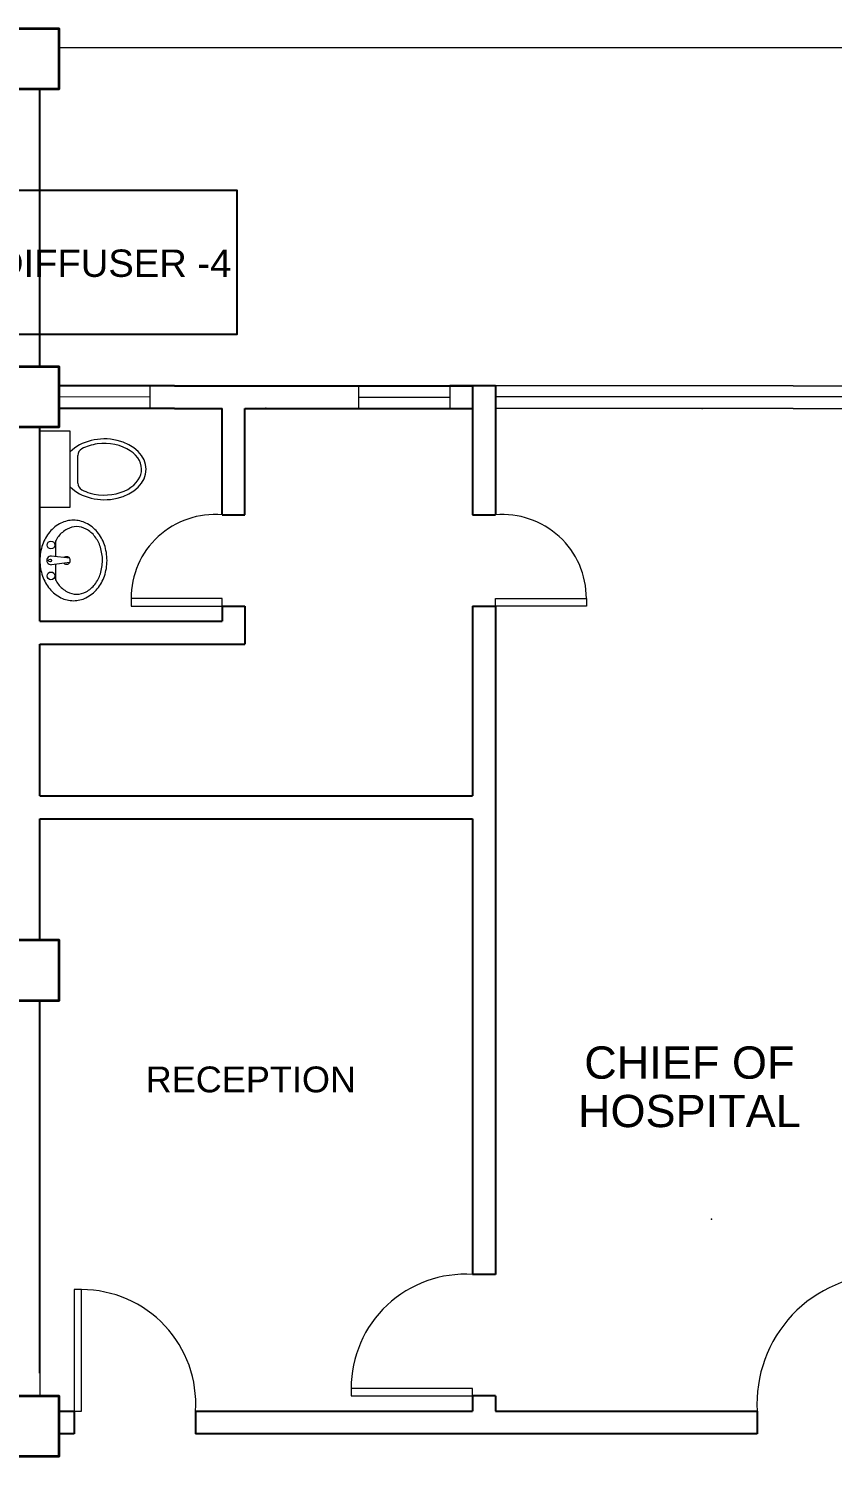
# Model space of a CAD drawing. Header units: millimetres. Extents: x -116 to 421, y 1 to 342.
# Drawn here: x -72.25 to -66.96, y 272.94 to 282.34 of the extents above; entities that cross this region are included whole.
import ezdxf

# ---------------------------------------------------------------- set-up
doc = ezdxf.new("R2010")
doc.units = ezdxf.units.MM
doc.header["$MEASUREMENT"] = 0
doc.layers.add('label', color=7, linetype='Continuous')
doc.layers.add('Legends', color=7, linetype='Continuous')
doc.styles.get("Standard").update_dxf_attribs({"font": 'arial.ttf'})
doc.styles.add('SWISSLT175', font='swissl.ttf', dxfattribs={"height": 0.175})

msp = doc.modelspace()

# ---------------------------------------------------------------- linework, layer by layer
at = {"color": 8, "lineweight": 9}
for p, q in [((-56.7284, 282.2102), (-72.0534, 282.2101)), ((-72.0534, 279.9852), (-72.0534, 279.9852)), ((-72.0534, 279.9852), (-71.4534, 279.9852)), ((-71.4534, 279.9102), (-72.0534, 279.9123)), ((-71.4534, 279.9852), (-71.4534, 279.8352)), ((-70.0784, 279.8352), (-70.0784, 279.9852)), ((-70.0784, 279.9102), (-69.4784, 279.9102)), ((-69.4784, 279.9852), (-69.4784, 279.8352)), ((-68.4159, 279.9852), (-69.1784, 279.9852)), ((-66.4534, 279.9123), (-69.1784, 279.9123)), ((-67.2159, 279.9852), (-68.4159, 279.9852)), ((-67.2159, 279.9852), (-66.4534, 279.9852)), ((-69.4784, 279.8352), (-70.0784, 279.8352)), ((-68.4159, 279.8352), (-69.1784, 279.8352)), ((-67.2159, 279.8352), (-68.4159, 279.8352)), ((-67.2159, 279.8352), (-66.4534, 279.8352)), ((-71.9784, 279.6852), (-72.1784, 279.6852)), ((-72.1784, 279.6852), (-72.1784, 279.1852)), ((-71.9784, 279.1852), (-71.9784, 279.6852)), ((-71.9284, 279.3446), (-71.9284, 279.5256)), ((-72.1784, 279.1852), (-71.9784, 279.1852)), ((-71.9805, 278.8497), (-72.1023, 278.8631)), ((-71.9805, 278.8207), (-72.1023, 278.8074)), ((-72.1784, 273.4852), (-72.1784, 273.3373)), ((-72.0534, 273.2352), (-72.0534, 273.2352)), ((-72.0534, 273.0852), (-72.0534, 273.0852))]:
    msp.add_line(p, q, dxfattribs=at)
at = {"color": 8, "lineweight": 25}
for p, q in [((-72.1784, 280.1123), (-72.1784, 281.9364)), ((-71.2909, 279.9852), (-72.0534, 279.9852)), ((-71.2909, 279.9852), (-70.0909, 279.9852)), ((-70.0909, 279.9852), (-69.3284, 279.9852)), ((-69.3284, 279.9852), (-69.4784, 279.9852)), ((-69.3284, 279.9852), (-69.3284, 279.1352)), ((-69.1784, 279.9852), (-69.3284, 279.9852)), ((-69.1784, 279.9852), (-69.1784, 279.1352)), ((-71.2909, 279.8352), (-72.0534, 279.8352)), ((-71.2909, 279.8352), (-70.9784, 279.8352)), ((-70.8284, 279.8352), (-70.0909, 279.8352)), ((-70.0909, 279.8352), (-69.3284, 279.8352)), ((-72.1784, 278.4352), (-72.1784, 279.7123)), ((-69.3284, 279.1352), (-69.1784, 279.1352)), ((-69.3284, 278.5352), (-69.3284, 277.2852)), ((-69.3284, 278.5352), (-69.1784, 278.5352)), ((-69.1784, 278.5352), (-69.1784, 274.1352)), ((-72.1784, 277.2852), (-72.1784, 278.2852)), ((-72.1784, 277.2852), (-69.3284, 277.2852)), ((-72.1784, 276.3373), (-72.1784, 277.1352)), ((-72.1784, 277.1352), (-69.3284, 277.1352)), ((-69.3284, 277.1352), (-69.3284, 274.1352)), ((-72.1784, 273.4852), (-72.1784, 275.9373)), ((-69.1784, 274.1352), (-69.3284, 274.1352)), ((-69.3284, 273.3352), (-69.3284, 273.2352)), ((-69.1784, 273.3352), (-69.3284, 273.3352)), ((-69.1784, 273.3352), (-69.1784, 273.2352)), ((-72.0534, 273.2352), (-71.9534, 273.2352)), ((-71.9534, 273.2352), (-71.9534, 273.0852)), ((-71.1534, 273.2352), (-69.3284, 273.2352)), ((-71.1534, 273.2352), (-71.1534, 273.0852)), ((-69.1784, 273.2352), (-67.4534, 273.2352)), ((-67.4534, 273.2352), (-67.4534, 273.0852)), ((-71.9534, 273.0852), (-72.0534, 273.0852)), ((-67.4534, 273.0852), (-71.1534, 273.0852))]:
    msp.add_line(p, q, dxfattribs=at)
at = {"color": 8, "lineweight": 25, "ltscale": 0.4}
for p, q in [((-70.9784, 279.1352), (-70.9784, 279.8352)), ((-70.8284, 279.1352), (-70.8284, 279.8352)), ((-70.9784, 279.1352), (-70.8284, 279.1352)), ((-70.9784, 278.5352), (-70.8284, 278.5352)), ((-70.9784, 278.5352), (-70.9784, 278.4352)), ((-70.8284, 278.5352), (-70.8284, 278.2852)), ((-72.1784, 278.4352), (-70.9784, 278.4352)), ((-72.1784, 278.4352), (-70.9784, 278.4352)), ((-72.1784, 278.2852), (-70.8284, 278.2852))]:
    msp.add_line(p, q, dxfattribs=at)
at = {"color": 8, "lineweight": 35}
for points in [[(-72.4534, 282.3364), (-72.0534, 282.3364), (-72.0534, 281.9364), (-72.4534, 281.9364)], [(-72.4534, 280.1123), (-72.0534, 280.1123), (-72.0534, 279.7123), (-72.4534, 279.7123)], [(-72.4534, 276.3373), (-72.0534, 276.3373), (-72.0534, 275.9373), (-72.4534, 275.9373)], [(-72.4534, 273.3373), (-72.0534, 273.3373), (-72.0534, 272.9373), (-72.4534, 272.9373)]]:
    msp.add_lwpolyline(points, close=True, dxfattribs=at)
at = {"color": 8, "lineweight": 9}
for points in [[(-72.0534, 279.9852), (-71.4534, 279.9852), (-71.4534, 279.8352), (-72.0534, 279.8352)], [(-70.0784, 279.9852), (-69.4784, 279.9852), (-69.4784, 279.8352), (-70.0784, 279.8352)]]:
    msp.add_lwpolyline(points, close=True, dxfattribs=at)
msp.add_lwpolyline([(-71.9574, 278.5702, 0.11576), (-71.8749, 278.5896, 0.104047), (-71.8011, 278.6479, 0.090875), (-71.7537, 278.7318, 0.083344), (-71.7364, 278.8352, 0.083344), (-71.7537, 278.9387, 0.090875), (-71.8011, 279.0226, 0.104047), (-71.8749, 279.0809, 0.11576), (-71.9574, 279.1002, 0.11576), (-72.0398, 279.0809, 0.104047), (-72.1136, 279.0226, 0.090875), (-72.161, 278.9387, 0.083344), (-72.1784, 278.8352, 0.083344), (-72.161, 278.7318, 0.090875), (-72.1136, 278.6479, 0.104047), (-72.0398, 278.5896, 0.11576)], format="xyb", close=True, dxfattribs=at)
for points in [[(-71.9364, 278.6127, 0.124838), (-71.8738, 278.6286, 0.105788), (-71.8162, 278.6779, 0.086697), (-71.7799, 278.7477, 0.076776), (-71.7664, 278.8352, 0.076776), (-71.7799, 278.9228, 0.086697), (-71.8162, 278.9926, 0.105788), (-71.8738, 279.0419, 0.124838), (-71.9364, 279.0577, 0.124838), (-71.9989, 279.0419, 0.105788), (-72.0566, 278.9926, 0.040067), (-72.0764, 278.9618), (-72.0764, 278.8596, 0.040067)], [(-72.0764, 278.8109), (-72.0764, 278.7086, 0.040067), (-72.0566, 278.6779, 0.105788), (-71.9989, 278.6286, 0.124838), (-71.9364, 278.6127, 0.124838)]]:
    msp.add_lwpolyline(points, format="xyb", dxfattribs=at)
at = {"color": 8, "lineweight": 13, "ltscale": 0.03}
for points in [[(-70.9784, 278.5352), (-70.9784, 278.5852), (-71.5784, 278.5852), (-71.5784, 278.5352)], [(-69.1784, 278.5352), (-69.1784, 278.5852), (-68.5784, 278.5852), (-68.5784, 278.5352)], [(-71.9534, 273.2352), (-71.9034, 273.2352), (-71.9034, 274.0352), (-71.9534, 274.0352)], [(-69.3284, 273.3352), (-69.3284, 273.3852), (-70.1284, 273.3852), (-70.1284, 273.3352)]]:
    msp.add_lwpolyline(points, close=True, dxfattribs=at)
at = {"color": 8, "lineweight": 9}
for centre, radius in [((-72.1054, 278.9368), 0.0255), ((-72.1119, 278.8352), 0.0095), ((-72.1054, 278.7336), 0.0255)]:
    msp.add_circle(centre, radius, dxfattribs=at)
for centre, radius, start, end in [((-71.8784, 279.5256), 0.05, 118.00836, 180), ((-71.8784, 279.3446), 0.05, 180, 241.84994), ((-72.1054, 278.8352), 0.028, 83.75449, 276.24551), ((-72.0034, 278.8352), 0.025, 36.30681, 131.20218), ((-72.0034, 278.8352), 0.025, 228.79782, 323.69319), ((-72.0742, 278.8352), 0.0948, 351.20259, 8.79741), ((-72.0034, 278.8352), 0.025, 341.37929, 18.62071)]:
    msp.add_arc(centre, radius, start, end, dxfattribs=at)
at = {"color": 8, "lineweight": 13, "ltscale": 0.03}
for centre, radius, start, end in [((-71.0263, 278.5852), 0.5521, 85.02089, 180), ((-69.1304, 278.5852), 0.5521, 0, 94.97911), ((-69.3768, 273.3852), 0.7516, 86.30478, 180), ((-66.6034, 273.2838), 0.8514, 90, 183.27315), ((-71.9034, 273.2837), 0.7516, 356.30478, 90)]:
    msp.add_arc(centre, radius, start, end, dxfattribs=at)
at = {"color": 8, "lineweight": 9}
msp.add_ellipse((-71.7534, 279.4352), major_axis=(-0.275, 0), ratio=0.727273, start_param=0.612555, end_param=5.670631, dxfattribs=at)
msp.add_open_spline([(-71.9019, 279.3006), (-71.8855, 279.2918), (-71.8675, 279.2844), (-71.7763, 279.2575), (-71.6891, 279.2626), (-71.5575, 279.3204), (-71.5162, 279.3704), (-71.5027, 279.4685), (-71.5286, 279.5207), (-71.6399, 279.5948), (-71.7236, 279.6126), (-71.8373, 279.5969), (-71.8722, 279.5855), (-71.9018, 279.5698)], degree=3, knots=[0.937253, 0.937253, 0.937253, 0.937253, 1.185372, 1.185372, 2.113864, 2.113864, 3.042356, 3.042356, 3.970847, 3.970847, 4.899339, 4.899339, 5.346062, 5.346062, 5.346062, 5.346062], dxfattribs=at)
at = {"color": 8, "lineweight": 25}
msp.add_point((-70.6909, 279.8352), dxfattribs=at)
at = {"color": 8, "lineweight": 9}
msp.add_point((-67.8159, 279.8352), dxfattribs=at)
at = {"color": 8, "lineweight": 9, "ltscale": 0.3}
msp.add_point((-67.7534, 274.4988), dxfattribs=at)
at = {"layer": 'Legends'}
msp.add_lwpolyline([(-72.5732, 281.2724), (-70.8811, 281.2724), (-70.8811, 280.3233), (-72.5732, 280.3233)], close=True, dxfattribs=at)

# ---------------------------------------------------------------- texts
at = {"layer": 'label', "color": 8, "lineweight": 9, "ltscale": 0.4, "attachment_point": 5, "line_spacing_factor": 0.9, "style": 'SWISSLT175'}
for s, insert, char_height in [('CHIEF OF\\PHOSPITAL', (-67.9002, 275.3691), 0.2125), ('RECEPTION', (-70.7889, 275.4179), 0.17)]:
    msp.add_mtext(s, dxfattribs=dict(at, insert=insert, char_height=char_height))
at = {"layer": 'Legends', "linetype": 'Continuous', "lineweight": 25, "insert": (-72.4678, 280.8819), "char_height": 0.18, "attachment_point": 1}
msp.add_mtext_dynamic_manual_height_columns('DIFFUSER -4', width=1.77294, gutter_width=1.011, heights=[0], dxfattribs=at)

doc.saveas('drawing.dxf')
